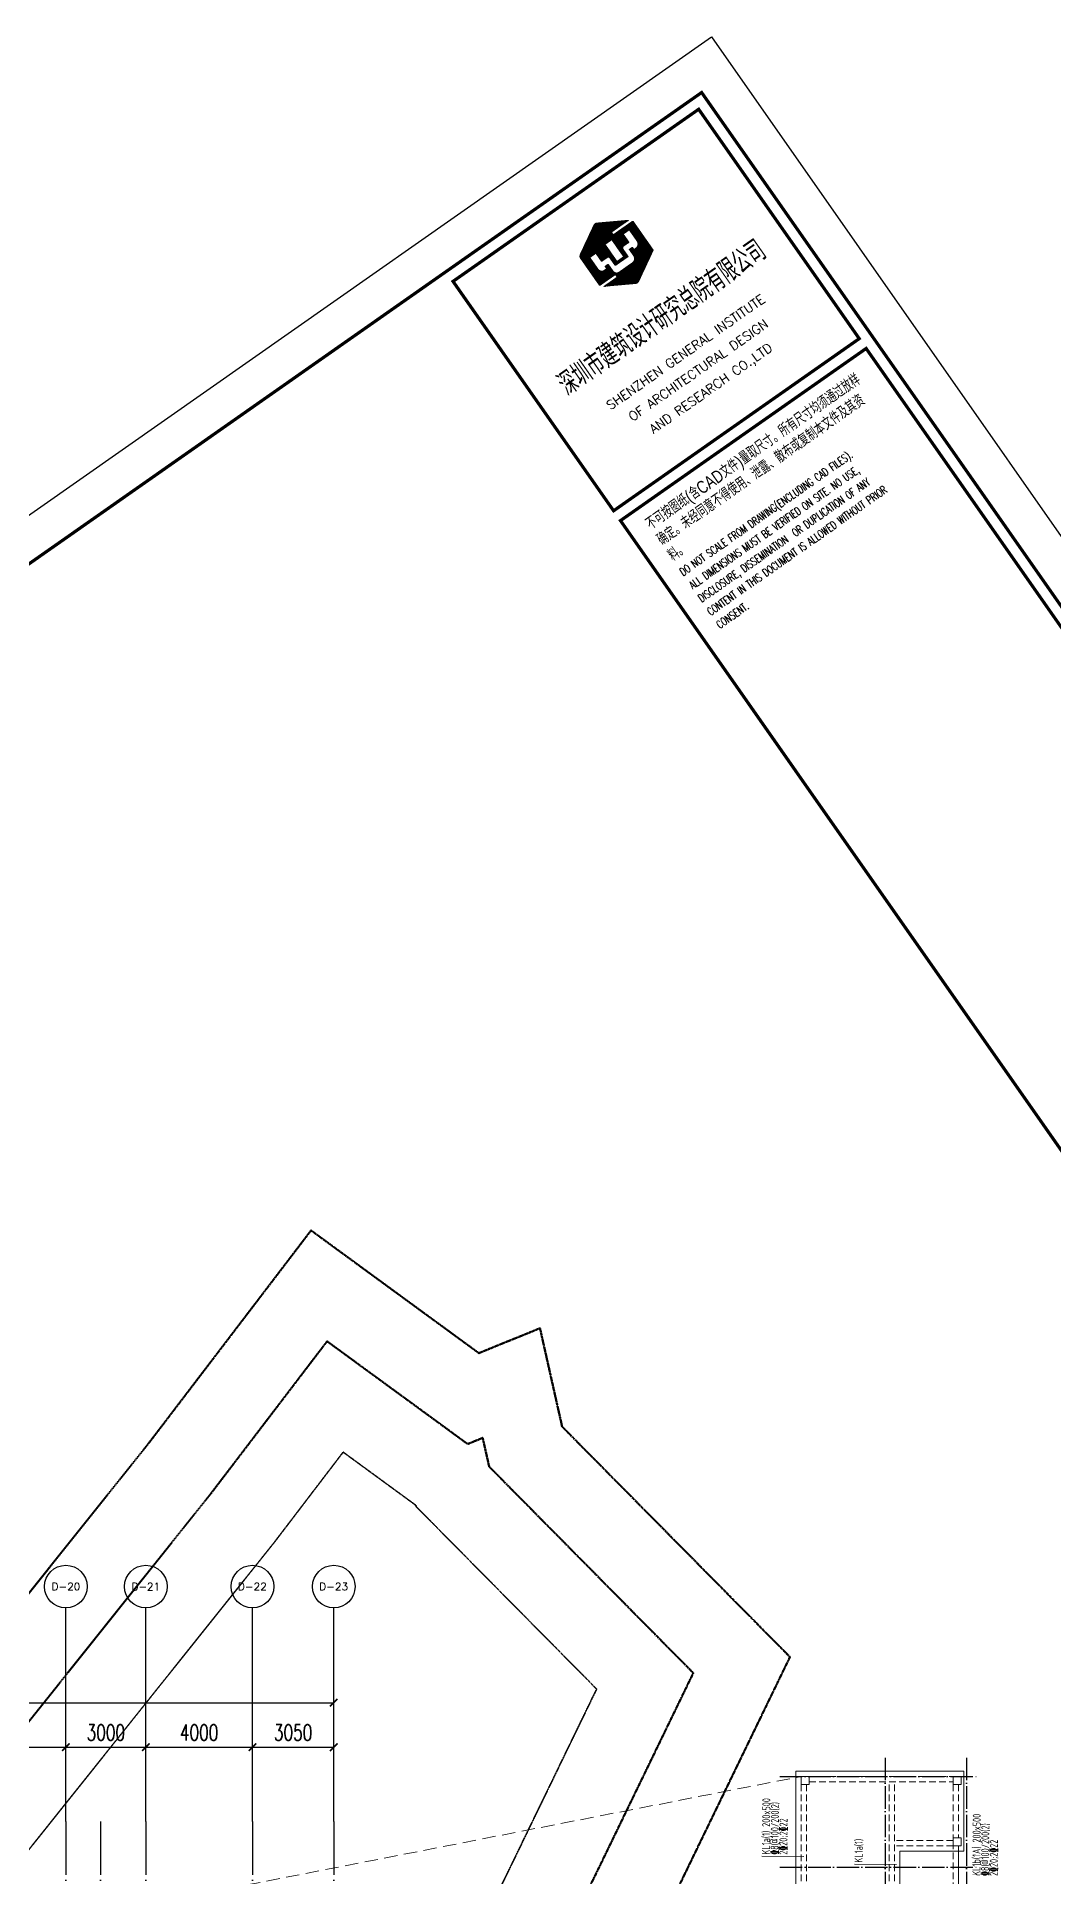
# Model space of a CAD drawing. Header units: millimetres. Extents: x 1089227 to 13101469, y 618865 to 10240562.
# Drawn here: x 3896084 to 3934214, y 4960504 to 5029464 of the extents above; entities that cross this region are included whole.
import ezdxf
from ezdxf.enums import TextEntityAlignment as Align

# ---------------------------------------------------------------- set-up
doc = ezdxf.new("R2010")
doc.units = ezdxf.units.MM
doc.header["$LTSCALE"] = 1000
doc.header["$PDMODE"] = 3
doc.header["$PDSIZE"] = 200
for name, pattern in [('A09-G-CTRL-用地红线+建筑退线_设计区$0$A02-G-MAIN-用地红线+退线_设计区$0$Redline1', [20, 10, -2, 2, -2, 2, -2]), ('A09-G-CTRL-用地红线+建筑退线_设计区$0$Controlline1', [12.8, 8, -1.6, 1.6, -1.6]), ('DASHED', [0.75, 0.5, -0.25]), ('DOTE', [2.42, 2, -0.2, 0.02, -0.2]), ('GB_DASHDOT3', [1.0675, 0.84, -0.105, 0.0175, -0.105]), ('HIDDEN', [0.375, 0.25, -0.125])]:
    doc.linetypes.add(name, pattern=pattern)
doc.layers.get('0').update_dxf_attribs({"linetype": 'CONTINUOUS'})
doc.layers.get('Defpoints').update_dxf_attribs({"linetype": 'CONTINUOUS'})
for name, color, linetype, lineweight in [('A09-G-CTRL-用地红线+建筑退线_设计区$0$Z-REDL(用地红线)', 10, 'CONTINUOUS', 60), ('A09-G-CTRL-用地红线+建筑退线_设计区$0$Z-REDL-CTRL(建筑控制线)', 40, 'CONTINUOUS', 35), ('S-BEAM-DASH', 4, 'HIDDEN', 0), ('S-HOLE', 11, 'CONTINUOUS', 0), ('S-WALL', 31, 'CONTINUOUS', 0), ('梁名称编号', 2, 'CONTINUOUS', 18), ('梁标注引线', 2, 'CONTINUOUS', 18), ('梁集中标注', 2, 'CONTINUOUS', 18)]:
    doc.layers.add(name, color=color, linetype=linetype, lineweight=lineweight)
for name, color, linetype in [('AXIS', 3, 'CONTINUOUS'), ('AXIS_TEXT', 7, 'CONTINUOUS'), ('DOTE', 1, 'DOTE'), ('LWK-轴线-编号', 7, 'CONTINUOUS'), ('S-GRID-DE', 11, 'GB_DASHDOT3'), ('TK', 4, 'CONTINUOUS'), ('TK-TEXT', 7, 'CONTINUOUS'), ('VHBoundary', 4, 'CONTINUOUS')]:
    doc.layers.add(name, color=color, linetype=linetype)
doc.styles.add('_TCH_AXIS', font='COMPLEX', dxfattribs={"bigfont": 'AllInOneBig.shx'})
doc.styles.add('_TCH_DIM_T3', font='SIMPLEX', dxfattribs={"width": 0.705882, "bigfont": 'AllInOneBig.shx'})
doc.styles.add('COMPLEX', font='COMPLEX', dxfattribs={"bigfont": 'AllInOneBig.shx'})
doc.styles.add('SADITK', font='sadixcsg.shx', dxfattribs={"bigfont": 'AllInOneBig.shx'})
doc.styles.add('SADITK-HT', font='simhei.ttf', dxfattribs={"width": 0.8})
doc.styles.add('SADITK-SX', font='simfang.ttf', dxfattribs={"width": 0.7})
doc.styles.add('SADITK-YW', font='romanc.shx', dxfattribs={"width": 0.7, "bigfont": 'AllInOneBig.shx'})
doc.styles.add('Style 1', font='yjkeng.shx', dxfattribs={"width": 0.7, "height": 300, "bigfont": 'yjkchn.shx'})
doc.dimstyles.new('_TCH_ARCH&&200', dxfattribs={"dimtxt": 595, "dimasz": 200, "dimexe": 500, "dimexo": 600, "dimgap": 252.5, "dimtad": 1, "dimdec": 0, "dimzin": 0, "dimdsep": 46, "dimtxsty": '_TCH_DIM_T3', "dimblk": 'ARCHTICK', "dimcen": 0.09, "dimclrt": 7, "dimazin": 2, "dimtfac": 1, "dimtdec": 0, "dimtix": 1, "dimtmove": 2, "dimatfit": 3, "dimfxl": 0, "dimtolj": 1, "dimtzin": 0, "dimarcsym": 0})

# ---------------------------------------------------------------- blocks, each defined once
blk = doc.blocks.new('0323最综用地红线')
at = {"layer": 'A09-G-CTRL-用地红线+建筑退线_设计区$0$Z-REDL(用地红线)', "color": 1, "linetype": 'A09-G-CTRL-用地红线+建筑退线_设计区$0$A02-G-MAIN-用地红线+退线_设计区$0$Redline1', "ltscale": 0.0005}
for points in [[(8257315, 3660856), (8291051, 3684311), (8296809, 3692687), (8297698, 3693321), (8324721, 3682492), (8331672, 3691189), (8337779, 3699189), (8344073, 3694590), (8346367, 3695522), (8347198, 3691832), (8355744, 3683198), (8341896, 3654650)], [(8258953, 3658341), (8293213, 3682161), (8298455, 3689786), (8325674, 3678878), (8334036, 3689342), (8338381, 3695033), (8343653, 3691181), (8344218, 3691410), (8344461, 3690333), (8352118, 3682597), (8339196, 3655957)]]:
    blk.add_lwpolyline(points, dxfattribs=at)
at = {"layer": 'A09-G-CTRL-用地红线+建筑退线_设计区$0$Z-REDL-CTRL(建筑控制线)', "linetype": 'A09-G-CTRL-用地红线+建筑退线_设计区$0$Controlline1', "ltscale": 0.0005, "flags": 128}
blk.add_lwpolyline([(8299567, 3686108), (8326626, 3675265), (8336400, 3687495), (8338983, 3690878), (8341712, 3688883), (8341724, 3688834), (8348492, 3681996), (8336495, 3657264), (8335815, 3655857), (8334921, 3653765), (8334408, 3652495), (8333554, 3650188), (8332762, 3647815), (8332296, 3646270), (8331866, 3644682), (8331460, 3643007), (8331063, 3641145), (8330737, 3639422), (8330293, 3636480), (8330017, 3634043), (8329761, 3630317), (8329732, 3627942), (8329763, 3625708), (8329928, 3622644), (8330113, 3620704), (8330325, 3618642), (8330653, 3615645), (8331572, 3606971), (8333151, 3600656), (8334420, 3595620), (8335099, 3592902), (8332162, 3588340), (8329462, 3587873), (8325135, 3587049), (8322510, 3586515), (8319525, 3585891), (8317926, 3585544), (8316578, 3585249), (8315535, 3585011), (8313300, 3584499), (8310791, 3583894), (8309251, 3583537), (8305740, 3582637), (8303918, 3582156), (8302104, 3581668), (8299703, 3581012), (8297227, 3580315), (8295056, 3579682), (8292998, 3579074), (8290643, 3578358), (8288572, 3577710), (8287591, 3577398), (8286161, 3576940), (8284503, 3576401), (8282624, 3575767), (8281086, 3575247), (8278146, 3574222), (8273894, 3572680), (8272471, 3572149), (8271089, 3571640), (8267888, 3570407), (8264331, 3569000), (8260702, 3567515), (8258549, 3566609), (8254947, 3565066), (8252185, 3563832), (8250834, 3563232), (8249176, 3562470), (8247994, 3561930), (8245505, 3560754), (8242980, 3559544), (8239801, 3558013), (8237959, 3557076), (8235838, 3555996), (8233384, 3554698), (8228450, 3552051), (8226178, 3550787), (8222141, 3548504), (8215629, 3544667), (8213710, 3543497), (8193657, 3531175), (8180322, 3522990), (8166408, 3514440), (8156991, 3508658), (8151138, 3505062), (8142685, 3507267), (8121171, 3545747), (8120724, 3546549), (8120233, 3547383), (8119272, 3548967), (8118108, 3550752), (8117067, 3552244), (8115806, 3553970), (8115672, 3554140), (8146431, 3575790), (8162146, 3587599), (8162295, 3588125), (8199863, 3615253), (8204215, 3618404), (8231584, 3638167), (8260590, 3655826), (8295376, 3680010)], close=True, dxfattribs=at)
blk = doc.blocks.new('template_31-施工图_A0_A0_1.0000_3fa9c08c64a9101061c9a26412af947e', base_point=(-1189, 0))
at = {"layer": 'TK'}
h = blk.add_hatch(dxfattribs=at)
h.set_pattern_fill('ANSI31', color=256, scale=0.01)
h.set_pattern_definition([(45, (248.120296, 435.385258), (-0.01122532015, 0.01122532015), [])])
h.paths.add_polyline_path([(1140.5, 815.33), (1145.81, 815.33), (1139, 819.26, 0.267949), (1138, 819.26), (1131, 815.22, 0.267949), (1130.5, 814.36), (1130.5, 806.09), (1135.3, 806.09), (1135.3, 805.29), (1131.19, 805.29), (1138, 801.36, 0.267949), (1139, 801.36), (1146.5, 805.69), (1146.5, 814.53), (1140.5, 814.53)])
h.paths.add_polyline_path([(1137.45, 813.74), (1139.55, 813.74), (1139.55, 808.54), (1137.45, 808.54)], flags=16)
h.paths.add_polyline_path([(1134.35, 813.24), (1134.35, 810.74), (1135.9, 810.74, -0.447181), (1136.55, 810.19), (1136.55, 807.94), (1138.5, 807.94), (1140.45, 807.94), (1140.45, 810.16, -0.463799), (1141.1, 810.74), (1142.65, 810.74), (1142.65, 813.24), (1144.55, 813.24), (1144.55, 809.79, -0.414214), (1143.3, 808.54), (1142.65, 808.54), (1142.65, 809.24), (1141.75, 809.24), (1141.75, 807.29, -0.414214), (1140.5, 806.04), (1138.5, 806.04), (1136.5, 806.04, -0.414214), (1135.25, 807.29), (1135.25, 809.24), (1134.35, 809.24), (1134.35, 808.54), (1133.7, 808.54, -0.414214), (1132.45, 809.79), (1132.45, 813.24)], flags=16)
blk.add_lwpolyline([(-1189, 841), (1189, 841), (1189, 0), (-1189, 0)], close=True, dxfattribs=at)
at = {"layer": 'TK', "const_width": 0.8}
blk.add_lwpolyline([(-1164, 831), (-1164, 10), (1179, 10), (1179, 831)], close=True, dxfattribs=at)
at = {"layer": 'TK', "color": 4, "const_width": 0.8}
for points in [[(1101, 828), (1176, 828), (1176, 758), (1101, 758)], [(1101, 540), (1176, 540), (1176, 755), (1101, 755)]]:
    blk.add_lwpolyline(points, close=True, dxfattribs=at)
at = {"layer": 'VHBoundary'}
blk.add_lwpolyline([(-1189, 841), (1189, 841), (1189, 0), (-1189, 0)], close=True, dxfattribs=at)
at = {"layer": 'TK', "style": 'SADITK-HT', "width": 0.575}
blk.add_text('深圳市建筑设计研究总院有限公司 ', height=5.2, dxfattribs=at).set_placement((1139.6, 788.3), align=Align.CENTER)
at = {"layer": 'TK', "style": 'SADITK-YW'}
for s, p in [('SHENZHEN GENERAL INSTITUTE', (1138.5, 779)), ('OF ARCHITECTURAL DESIGN', (1138.5, 773.5)), ('AND RESEARCH CO.,LTD', (1138.5, 768))]:
    blk.add_text(s, height=2.3, dxfattribs=at).set_placement(p, align=Align.CENTER)
at = {"layer": 'TK'}
for s, height, style, width, p in [('不可按图纸(含CAD文件)量取尺寸。所有尺寸均须通过放样', 3.15, 'SADITK', 0.8, (1105.86, 748.57)), ('确定。未经同意不得使用、泄露、散布或复制本文件及其资', 3.15, 'SADITK', 0.8, (1105.9, 743.75)), ('料。', 3.15, 'SADITK', 0.8, (1105.9, 738.97)), ('DO NOT SCALE FROM DRAWING(ENCLUDING CAD FILES).', 2, 'SADITK-YW', 0.7, (1105.87, 734.62)), ('ALL DIMENSIONS MUST BE VERIFIED ON SITE. NO USE,', 2, 'SADITK-YW', 0.7, (1105.93, 730.54)), ('DISCLOSURE, DISSEMINATION  OR DUPLICATION OF ANY', 2, 'SADITK-YW', 0.7, (1105.87, 726.54)), ('CONTENT IN THIS DOCUMENT IS ALLOWED WITHOUT PRIOR', 2, 'SADITK-YW', 0.7, (1105.8, 722.54)), ('CONSENT.', 2, 'SADITK-YW', 0.7, (1105.8, 718.54))]:
    blk.add_text(s, height=height, dxfattribs=dict(at, style=style, width=width)).set_placement(p)
at = {"layer": 'TK-TEXT', "style": 'SADITK-SX', "width": 0.7}
for tag, p in [('市政会签', (-1176, 381.5)), ('园林会签', (-1176, 343.5)), ('幕墙会签', (-1176, 305.5)), ('装饰会签', (-1176, 267.5)), ('燃气会签', (-1176, 229.5)), ('暖通会签', (-1176, 191.5)), ('电气会签', (-1176, 153.5)), ('给排水会签', (-1176, 115.5)), ('结构会签', (-1176, 77.5)), ('建筑会签', (-1176, 39.5))]:
    blk.add_attdef(tag, text='', height=4, rotation=90, dxfattribs=at).set_placement(p, align=Align.MIDDLE_CENTER)
for tag, height, p in [('专业审定', 4, (1134.75, 268)), ('专业审核', 4, (1134.75, 248)), ('项目负责1', 4, (1134.75, 238)), ('项目负责2', 4, (1134.75, 228)), ('专业负责1', 4, (1134.75, 218)), ('专业负责2', 4, (1134.75, 208)), ('专业校对', 4, (1134.75, 198)), ('专业设计', 4, (1134.75, 188)), ('方案设计', 4, (1134.75, 178)), ('专业制图', 4, (1134.75, 168)), ('建设单位_001', 4, (1148.5, 140)), ('建设地点_001', 4, (1148.5, 124)), ('工程名称_001', 4, (1148.5, 106)), ('子项名称_001', 4, (1148.5, 86)), ('图纸名称_001', 4, (1148.5, 66)), ('版次', 4, (1129.5, 53)), ('日期', 4, (1165, 53)), ('图别', 4, (1129.5, 43)), ('图号', 4, (1165, 43)), ('合同号', 4, (1136, 30)), ('项目编号1', 2, (1114.06, 13.58)), ('阶段编号1', 2, (1132.25, 13.75)), ('子项编号1', 2, (1144.75, 13.75))]:
    blk.add_attdef(tag, text='', height=height, dxfattribs=at).set_placement(p, align=Align.MIDDLE_CENTER)
blk = doc.blocks.new('_ArchTick')
at = {"color": 0, "linetype": 'ByBlock', "const_width": 0.3}
blk.add_lwpolyline([(-0.71, -0.71), (0.71, 0.71)], dxfattribs=at)
blk = doc.blocks.new('*D410')
at = {"layer": 'AXIS', "color": 0, "lineweight": -2, "transparency": 16777216}
for p, q in [((-13500, 137950), (-13500, 140629)), ((-13500, 140129), (-7000, 140129)), ((-7000, 137950), (-7000, 140629))]:
    blk.add_line(p, q, dxfattribs=at)
at = {"layer": 'Defpoints', "color": 0, "transparency": 16777216}
for p in [(-7000, 140129), (-13500, 137350), (-7000, 137350)]:
    blk.add_point(p, dxfattribs=at)
at = {"layer": 'AXIS', "color": 0, "lineweight": -2, "transparency": 16777216, "xscale": 200, "yscale": 200, "zscale": 200, "rotation": 180}
blk.add_blockref('_ArchTick', (-13500, 140129), dxfattribs=at)
at = {"layer": 'AXIS', "color": 0, "lineweight": -2, "transparency": 16777216, "xscale": 200, "yscale": 200, "zscale": 200}
blk.add_blockref('_ArchTick', (-7000, 140129), dxfattribs=at)
at = {"layer": 'AXIS', "color": 7, "transparency": 16777216, "insert": (-10250, 140679), "char_height": 595, "attachment_point": 5, "style": '_TCH_DIM_T3'}
blk.add_mtext('\\A1;6500', dxfattribs=at)
blk = doc.blocks.new('*D411')
at = {"layer": 'AXIS', "color": 0, "lineweight": -2, "transparency": 16777216}
for p, q in [((-7000, 137950), (-7000, 140629)), ((-7000, 140129), (-4000, 140129)), ((-4000, 137950), (-4000, 140629))]:
    blk.add_line(p, q, dxfattribs=at)
at = {"layer": 'Defpoints', "color": 0, "transparency": 16777216}
for p in [(-4000, 140129), (-7000, 137350), (-4000, 137350)]:
    blk.add_point(p, dxfattribs=at)
at = {"layer": 'AXIS', "color": 0, "lineweight": -2, "transparency": 16777216, "xscale": 200, "yscale": 200, "zscale": 200, "rotation": 180}
blk.add_blockref('_ArchTick', (-7000, 140129), dxfattribs=at)
at = {"layer": 'AXIS', "color": 0, "lineweight": -2, "transparency": 16777216, "xscale": 200, "yscale": 200, "zscale": 200}
blk.add_blockref('_ArchTick', (-4000, 140129), dxfattribs=at)
at = {"layer": 'AXIS', "color": 7, "transparency": 16777216, "insert": (-5500, 140679), "char_height": 595, "attachment_point": 5, "style": '_TCH_DIM_T3'}
blk.add_mtext('\\A1;3000', dxfattribs=at)
blk = doc.blocks.new('*D412')
at = {"layer": 'AXIS', "color": 0, "lineweight": -2, "transparency": 16777216}
for p, q in [((-4000, 137950), (-4000, 140629)), ((-4000, 140129), (0, 140129)), ((0, 137950), (0, 140629))]:
    blk.add_line(p, q, dxfattribs=at)
at = {"layer": 'Defpoints', "color": 0, "transparency": 16777216}
for p in [(0, 140129), (-4000, 137350), (0, 137350)]:
    blk.add_point(p, dxfattribs=at)
at = {"layer": 'AXIS', "color": 0, "lineweight": -2, "transparency": 16777216, "xscale": 200, "yscale": 200, "zscale": 200, "rotation": 180}
blk.add_blockref('_ArchTick', (-4000, 140129), dxfattribs=at)
at = {"layer": 'AXIS', "color": 0, "lineweight": -2, "transparency": 16777216, "xscale": 200, "yscale": 200, "zscale": 200}
blk.add_blockref('_ArchTick', (0, 140129), dxfattribs=at)
at = {"layer": 'AXIS', "color": 7, "transparency": 16777216, "insert": (-2000, 140679), "char_height": 595, "attachment_point": 5, "style": '_TCH_DIM_T3'}
blk.add_mtext('\\A1;4000', dxfattribs=at)
blk = doc.blocks.new('*D413')
at = {"layer": 'AXIS', "color": 0, "lineweight": -2, "transparency": 16777216}
for p, q in [((0, 137950), (0, 140629)), ((0, 140129), (3050, 140129)), ((3050, 137950), (3050, 140629))]:
    blk.add_line(p, q, dxfattribs=at)
at = {"layer": 'Defpoints', "color": 0, "transparency": 16777216}
for p in [(3050, 140129), (0, 137350), (3050, 137350)]:
    blk.add_point(p, dxfattribs=at)
at = {"layer": 'AXIS', "color": 0, "lineweight": -2, "transparency": 16777216, "xscale": 200, "yscale": 200, "zscale": 200, "rotation": 180}
blk.add_blockref('_ArchTick', (0, 140129), dxfattribs=at)
at = {"layer": 'AXIS', "color": 0, "lineweight": -2, "transparency": 16777216, "xscale": 200, "yscale": 200, "zscale": 200}
blk.add_blockref('_ArchTick', (3050, 140129), dxfattribs=at)
at = {"layer": 'AXIS', "color": 7, "transparency": 16777216, "insert": (1525, 140679), "char_height": 595, "attachment_point": 5, "style": '_TCH_DIM_T3'}
blk.add_mtext('\\A1;3050', dxfattribs=at)
blk = doc.blocks.new('_AXISO')
blk.add_circle((0, 0), 0.5)
at = {"layer": 'AXIS_TEXT', "style": 'COMPLEX', "width": 1.041667}
blk.add_attdef('A', text='', height=0.56, dxfattribs=at).set_placement((-0.25, -0.28), (0.25, -0.28), align=Align.FIT)
blk = doc.blocks.new('*D381')
at = {"layer": 'AXIS', "color": 0, "lineweight": -2, "transparency": 16777216}
for p, q in [((-55000, 137950), (-55000, 142298)), ((3050, 137950), (3050, 142298)), ((-55000, 141798), (3050, 141798))]:
    blk.add_line(p, q, dxfattribs=at)
at = {"layer": 'Defpoints', "color": 0, "transparency": 16777216}
for p in [(3050, 141798), (-55000, 137350), (3050, 137350)]:
    blk.add_point(p, dxfattribs=at)
at = {"layer": 'AXIS', "color": 0, "lineweight": -2, "transparency": 16777216, "xscale": 200, "yscale": 200, "zscale": 200, "rotation": 180}
blk.add_blockref('_ArchTick', (-55000, 141798), dxfattribs=at)
at = {"layer": 'AXIS', "color": 0, "lineweight": -2, "transparency": 16777216, "xscale": 200, "yscale": 200, "zscale": 200}
blk.add_blockref('_ArchTick', (3050, 141798), dxfattribs=at)
at = {"layer": 'AXIS', "color": 7, "transparency": 16777216, "insert": (-25975, 142348), "char_height": 595, "attachment_point": 5, "style": '_TCH_DIM_T3'}
blk.add_mtext('\\A1;58050', dxfattribs=at)
blk = doc.blocks.new('2FJGBZ')
at = {"layer": 'S-BEAM-DASH'}
for p, q in [((205696, 191723), (211096, 191723)), ((205396, 191423), (205396, 185923)), ((205596, 191423), (205596, 185923)), ((205696, 191523), (211096, 191523)), ((208696, 185923), (208696, 191523)), ((208896, 185923), (208896, 191523)), ((211096, 191419), (211096, 189420)), ((211296, 191419), (211296, 189420)), ((211096, 189320), (208896, 189320)), ((211096, 189120), (208896, 189120)), ((211096, 185623), (211096, 189120))]:
    blk.add_line(p, q, dxfattribs=at)
at = {"layer": 'S-BEAM-DASH', "linetype": 'Continuous'}
blk.add_line((211296, 185623), (211296, 189120), dxfattribs=at)
blk.add_lwpolyline([(205196, 185423), (205196, 191923), (211496, 191923), (211496, 188920), (209096, 188920), (209096, 185423), (205196, 185423)], dxfattribs=at)
at = {"layer": 'S-GRID-DE'}
for p, q in [((208546, 192423), (208546, 184923)), ((211596, 192423), (211596, 184923)), ((204596, 191723), (211996, 191723)), ((204596, 188323), (211996, 188323))]:
    blk.add_line(p, q, dxfattribs=at)
at = {"layer": 'S-HOLE', "linetype": 'DASHED'}
blk.add_line((181663, 187082), (205396, 191723), dxfattribs=at)
at = {"layer": 'S-WALL'}
for points in [[(205396, 191723), (205696, 191723), (205696, 191423), (205396, 191423)], [(211096, 191720), (211396, 191720), (211396, 191419), (211096, 191419)], [(211096, 189420), (211396, 189420), (211396, 189120), (211096, 189120)]]:
    blk.add_lwpolyline(points, close=True, dxfattribs=at)
blk = doc.blocks.new('裙房轴网260428')
at = {"layer": 'AXIS'}
for p, q in [((-7000, 137349.7), (-7000, 145349.7)), ((-4000, 137349.7), (-4000, 145349.7)), ((0, 137349.7), (0, 145349.7)), ((3050, 137349.7), (3050, 145349.7))]:
    blk.add_line(p, q, dxfattribs=at)
at = {"layer": 'DOTE', "color": 16, "linetype": 'DOTE'}
for p, q in [((-7000, 137349.7), (-7000, 37155.2)), ((-5701, 137349.7), (-5701, 38193.2)), ((-4000, 137349.7), (-4000, 38193.2)), ((0, 137349.7), (0, 112500)), ((3050, 137349.7), (3050, 112500))]:
    blk.add_line(p, q, dxfattribs=at)
at = {"layer": 'AXIS'}
ref = blk.add_blockref('_AXISO', (-7000, 146149.7), dxfattribs=dict(at, xscale=1600, yscale=1600, zscale=1600))
ref.add_attrib('A', 'D-20', dxfattribs={"layer": 'LWK-轴线-编号', "height": 277.86, "style": '_TCH_AXIS'}).set_placement((-7542.5, 146010.8), (-6457.5, 146010.8), align=Align.FIT)
ref = blk.add_blockref('_AXISO', (-4000, 146149.7), dxfattribs=dict(at, xscale=1600, yscale=1600, zscale=1600))
ref.add_attrib('A', 'D-21', dxfattribs={"layer": 'LWK-轴线-编号', "height": 294.69, "style": '_TCH_AXIS'}).set_placement((-4540.3, 146002.4), (-3459.7, 146002.4), align=Align.FIT)
ref = blk.add_blockref('_AXISO', (0, 146149.7), dxfattribs=dict(at, xscale=1600, yscale=1600, zscale=1600))
ref.add_attrib('A', 'D-22', dxfattribs={"layer": 'LWK-轴线-编号', "height": 277.86, "style": '_TCH_AXIS'}).set_placement((-542.5, 146010.8), (542.5, 146010.8), align=Align.FIT)
ref = blk.add_blockref('_AXISO', (3050, 146149.7), dxfattribs=dict(at, xscale=1600, yscale=1600, zscale=1600))
ref.add_attrib('A', 'D-23', dxfattribs={"layer": 'LWK-轴线-编号', "height": 277.86, "style": '_TCH_AXIS'}).set_placement((2507.5, 146010.8), (3592.5, 146010.8), align=Align.FIT)
for p1, p2, distance, picture, middle in [((-55000, 137349.7), (3050, 137349.7), 4447.9, '*D381', (-25975, 142347.6)), ((-13500, 137349.7), (-7000, 137349.7), 2779.3, '*D410', (-10250, 140679)), ((-7000, 137349.7), (-4000, 137349.7), 2779.3, '*D411', (-5500, 140679)), ((-4000, 137349.7), (0, 137349.7), 2779.3, '*D412', (-2000, 140679)), ((0, 137349.7), (3050, 137349.7), 2779.3, '*D413', (1525, 140679))]:
    dim = blk.add_aligned_dim(p1=p1, p2=p2, distance=distance, dimstyle='_TCH_ARCH&&200', dxfattribs=at)
    dim.commit()
    dim.dimension.update_dxf_attribs({"geometry": picture, "text_midpoint": middle})
blk = doc.blocks.new('04地块地下轴网260428')
blk.add_blockref('裙房轴网260428', (0, 0))

msp = doc.modelspace()

# ---------------------------------------------------------------- linework, layer by layer
at = {"layer": '梁标注引线', "color": 6, "lineweight": 18}
for p, q in [((3924858.815, 4961245.161), (3923285.789, 4961257.777)), ((3928333.702, 4960941.885), (3926760.676, 4960954.501))]:
    msp.add_line(p, q, dxfattribs=at)

# ---------------------------------------------------------------- block references
for name, p in [('2FJGBZ', (3719362.209, 4772518.421)), ('0323最综用地红线', (-4431405.957, 1285525.343)), ('04地块地下轴网260428', (3904175.334, 4825211.796))]:
    msp.add_blockref(name, p)
at = {"xscale": 150, "yscale": 150, "zscale": 150, "rotation": 35.00532206532363}
msp.add_blockref('template_31-施工图_A0_A0_1.0000_3fa9c08c64a9101061c9a26412af947e', (3701586.318, 4721512.406), dxfattribs=at)

# ---------------------------------------------------------------- texts
at = {"layer": '梁名称编号', "color": 6, "style": 'Style 1', "width": 0.7}
for s, p in [('KL1a(1) 200x500', (3923286.27, 4961317.775)), ('KL1b(1A) 200x500', (3931177.58, 4960520.883)), ('KL1a(1) ', (3926761.157, 4961014.499))]:
    msp.add_text(s, height=300, rotation=89.54050026, dxfattribs=at).set_placement(p, align=Align.TOP_LEFT)
at = {"layer": '梁集中标注', "color": 6, "style": 'Style 1', "width": 0.7}
for s, p in [('%%1328@100/200(2)', (3923611.26, 4961315.169)), ('2%%13320;2%%13322', (3923936.25, 4961312.562)), ('%%1328@100/200(2)', (3931502.57, 4960518.277)), ('2%%13320;2%%13322', (3931827.559, 4960515.67))]:
    msp.add_text(s, height=300, rotation=89.54050026, dxfattribs=at).set_placement(p, align=Align.TOP_LEFT)

doc.saveas('drawing.dxf')
